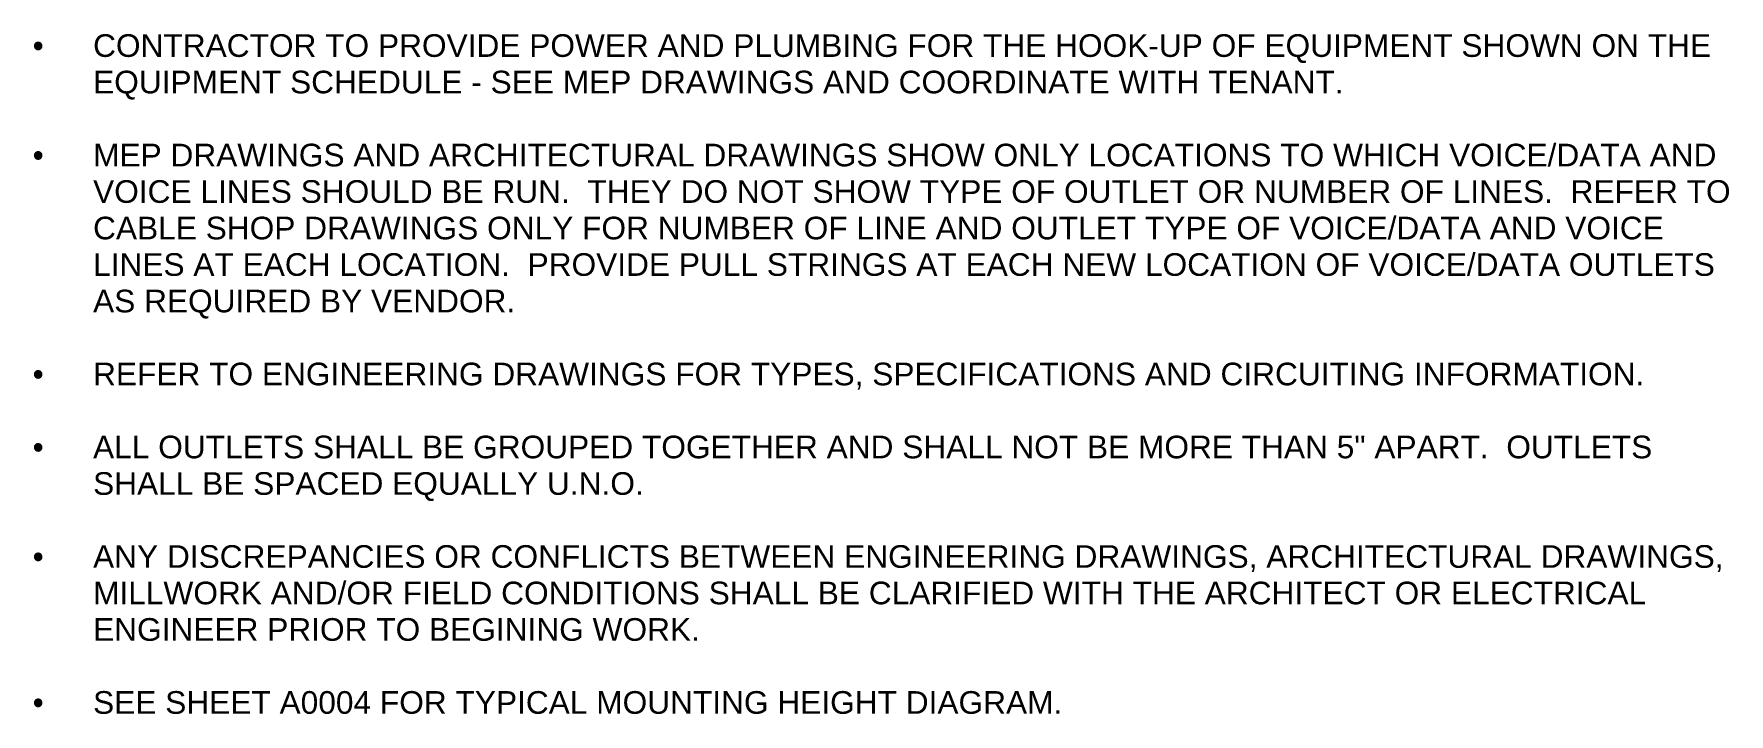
# Model space of a CAD drawing. Header units: inches. Extents: x -4.82 to 2.19, y 129.23 to 132.05.
import ezdxf

# ---------------------------------------------------------------- set-up
doc = ezdxf.new("R2010")
doc.units = ezdxf.units.IN
doc.header["$MEASUREMENT"] = 0
doc.layers.add('G-ANNO-TEXT', color=231, linetype='Continuous', lineweight=9)
doc.styles.add('Arial', font='arial.ttf', dxfattribs={"height": 0.09375})

msp = doc.modelspace()

# ---------------------------------------------------------------- texts
at = {"layer": 'G-ANNO-TEXT', "color": 7, "attachment_point": 1, "style": 'Arial'}
for s, insert, char_height, width in [('CONTRACTOR TO PROVIDE POWER AND PLUMBING FOR THE HOOK-UP OF EQUIPMENT SHOWN ON THE ', (-4.5764, 132.0486), 0.09375, 8.288312), ('•', (-4.8264, 132.0486), 0.0937, 0.303), ('EQUIPMENT SCHEDULE - SEE MEP DRAWINGS AND COORDINATE WITH TENANT.', (-4.5764, 131.8976), 0.09375, 6.363), ('•', (-4.8264, 131.5955), 0.0937, 0.303), ('MEP DRAWINGS AND ARCHITECTURAL DRAWINGS SHOW ONLY LOCATIONS TO WHICH VOICE/DATA AND ', (-4.5764, 131.5955), 0.09375, 8.30725), ('VOICE LINES SHOULD BE RUN.  THEY DO NOT SHOW TYPE OF OUTLET OR NUMBER OF LINES.  REFER TO ', (-4.5764, 131.4445), 0.09375, 8.360906), ('CABLE SHOP DRAWINGS ONLY FOR NUMBER OF LINE AND OUTLET TYPE OF VOICE/DATA AND VOICE ', (-4.5764, 131.2934), 0.09375, 8.020031), ('LINES AT EACH LOCATION.  PROVIDE PULL STRINGS AT EACH NEW LOCATION OF VOICE/DATA OUTLETS ', (-4.5764, 131.1424), 0.09375, 8.272531), ('AS REQUIRED BY VENDOR.', (-4.5764, 130.9913), 0.09375, 2.143094), ('•', (-4.8264, 130.6893), 0.0937, 0.303), ('REFER TO ENGINEERING DRAWINGS FOR TYPES, SPECIFICATIONS AND CIRCUITING INFORMATION.', (-4.5764, 130.6893), 0.09375, 7.862219), ('ALL OUTLETS SHALL BE GROUPED TOGETHER AND SHALL NOT BE MORE THAN 5" APART.  OUTLETS ', (-4.5764, 130.3872), 0.09375, 7.966375), ('•', (-4.8264, 130.3872), 0.0937, 0.303), ('SHALL BE SPACED EQUALLY U.N.O.', (-4.5764, 130.2361), 0.09375, 2.793281), ('•', (-4.8264, 129.934), 0.0937, 0.303), ('ANY DISCREPANCIES OR CONFLICTS BETWEEN ENGINEERING DRAWINGS, ARCHITECTURAL DRAWINGS, ', (-4.5764, 129.934), 0.09375, 8.329344), ('MILLWORK AND/OR FIELD CONDITIONS SHALL BE CLARIFIED WITH THE ARCHITECT OR ELECTRICAL ', (-4.5764, 129.783), 0.09375, 7.919031), ('ENGINEER PRIOR TO BEGINING WORK.', (-4.5764, 129.632), 0.09375, 3.083656), ('SEE SHEET A0004 FOR TYPICAL MOUNTING HEIGHT DIAGRAM.', (-4.5764, 129.3299), 0.09375, 4.911125), ('•', (-4.8264, 129.3299), 0.0937, 0.303)]:
    msp.add_mtext(s, dxfattribs=dict(at, insert=insert, char_height=char_height, width=width))

doc.saveas('drawing.dxf')
